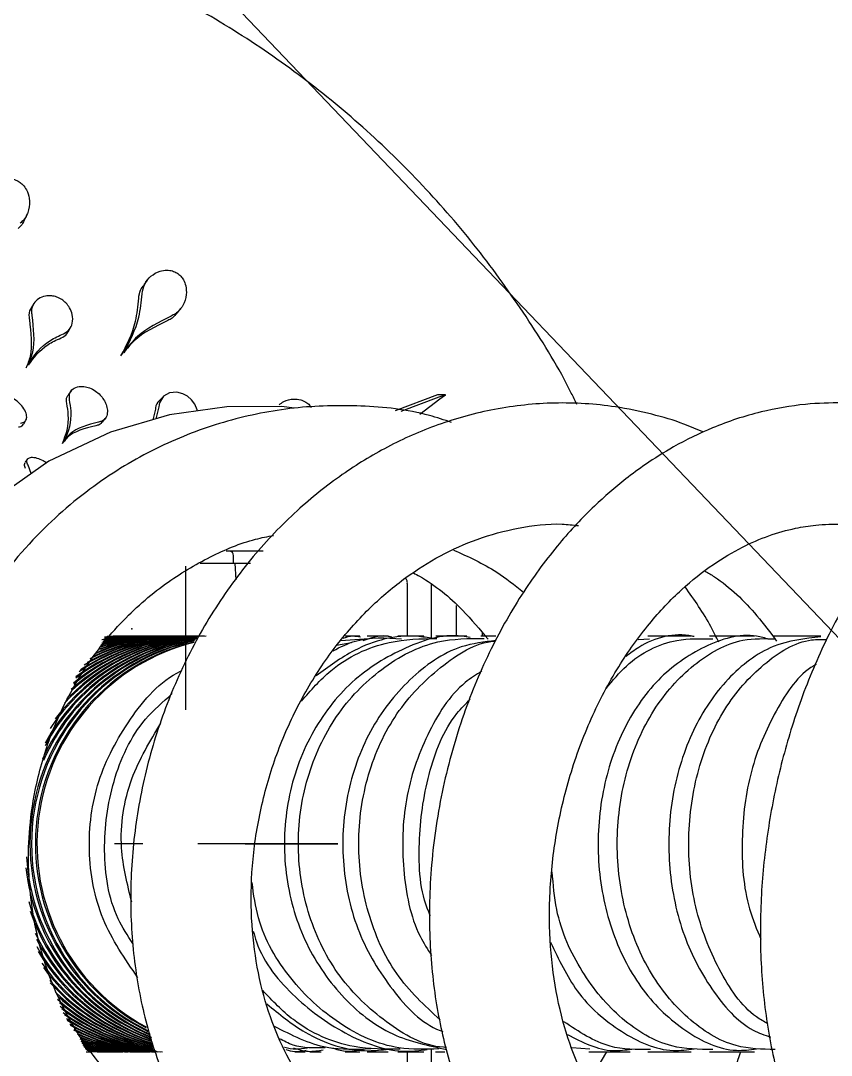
# Model space of a CAD drawing. Header units: millimetres. Extents: x 12325263 to 13848842, y -1463133 to 573208.
# Drawn here: x 12591083.12 to 12591118.41, y -825196.07 to -825151.03 of the extents above; entities that cross this region are included whole.
import ezdxf
from ezdxf.xclip import XClip

# ---------------------------------------------------------------- set-up
doc = ezdxf.new("R2010")
doc.units = ezdxf.units.MM
doc.header["$LTSCALE"] = 1000
doc.header["$XCLIPFRAME"] = 0
for name, color, linetype in [('fur202301', 252, 'Continuous'), ('WALL', 5, 'Continuous'), ('WALL-SHATCH', 8, 'Continuous'), ('建筑-楼板开洞', 251, 'Continuous')]:
    doc.layers.add(name, color=color, linetype=linetype)

# ---------------------------------------------------------------- blocks, each defined once
blk = doc.blocks.new('adgshg13-A$C7F010FC0')
at = {"layer": 'WALL-SHATCH'}
h = blk.add_hatch(color=256, dxfattribs=at)
h.dxf.hatch_style = 1
h.paths.add_polyline_path([(-60384.171, -16880.895), (-763.165, 197.479), (12587.619, -13153.304), (12587.619, -157996.02), (-162964.851, -188820.432), (-171262.381, -180522.901), (-171262.381, -31310.898), (-150707.191, -10755.708), (-131860.078, -7980.895), (-99162.381, -7980.895), (-99162.381, -4980.895), (-76620.428, -4980.895), (-70107.652, -16880.895)], flags=16)
h.paths.add_polyline_path([(-60091.229, -16380.895), (-646.877, 646.877), (12987.619, -12987.619), (12987.619, -158331.905), (-163100.584, -189250.384), (-171662.381, -180688.586), (-171662.381, -31145.213), (-150777.896, -10260.728), (-131896.687, -7480.895), (-99562.381, -7480.895), (-99562.381, -4580.895), (-76365.552, -4580.895), (-69907.506, -16380.895)])
blk = doc.blocks.new('A$C4C7A72D3')
at = {"layer": 'WALL', "color": 1}
blk.add_blockref('adgshg13-A$C7F010FC0', (210433.012, 205503.569), dxfattribs=at)
blk = doc.blocks.new('asdgag2019070515155847995')
at = {"color": 1}
for p, q in [((151.773, -379.371), (151.773, -381.414)), ((151.773, -382.249), (151.773, -384.21)), ((169.861, -384.211), (169.861, -382.249)), ((151.773, -385.012), (151.773, -386.895)), ((169.861, -386.895), (169.861, -385.013)), ((151.916, -387.32), (151.89, -386.825)), ((169.861, -389.467), (169.861, -387.664)), ((169.861, -388.702), (171.245, -389.529)), ((169.75, -389.423), (169.696, -390.211)), ((151.773, -393.524), (151.773, -394.177)), ((151.773, -394.096), (151.626, -394.096)), ((151.773, -394.786), (151.773, -396.136)), ((151.773, -395.227), (150.44, -395.227)), ((141.437, -395.955), (141.274, -395.711)), ((141.274, -395.711), (141.369, -395.998)), ((141.274, -395.711), (141.274, -396.055)), ((169.861, -396.138), (169.861, -395.736)), ((141.274, -396.055), (141.965, -397.893)), ((141.369, -395.998), (141.997, -397.653)), ((142.11, -396.825), (141.437, -395.955)), ((151.873, -396.314), (149.48, -396.314)), ((151.773, -396.656), (151.773, -397.786)), ((172.154, -396.314), (169.74, -396.314)), ((169.861, -397.784), (169.861, -396.656)), ((151.773, -397.368), (149.48, -397.368)), ((172.154, -397.368), (169.861, -397.368)), ((151.773, -398.21), (151.773, -399.112)), ((169.861, -399.113), (169.861, -398.21)), ((151.773, -399.44), (151.773, -400.084)), ((151.965, -400.265), (151.873, -399.045)), ((169.861, -400.084), (169.861, -399.441)), ((152.061, -399.797), (152.184, -400.451)), ((160.817, -400.401), (160.817, -402.014)), ((160.817, -402.379), (160.817, -400.401)), ((169.861, -401.621), (169.861, -401.124)), ((160.817, -401.59), (160.817, -406.486)), ((160.817, -402.77), (160.817, -402.014)), ((169.861, -402.256), (169.861, -401.816)), ((160.817, -402.163), (160.817, -403.69)), ((160.817, -402.379), (160.817, -402.163)), ((160.817, -402.538), (160.817, -402.681)), ((160.817, -402.538), (160.817, -403.279)), ((160.817, -403.04), (160.817, -402.681)), ((160.817, -404.437), (160.817, -402.77)), ((160.817, -403.279), (160.817, -403.04)), ((148.079, -403.653), (148.079, -405.262)), ((160.817, -403.69), (160.817, -404.437)), ((148.589, -404.863), (148.589, -404.203)), ((149.328, -404.819), (148.589, -404.863)), ((148.589, -404.933), (148.27, -404.933)), ((148.589, -406.383), (148.589, -404.863)), ((151.773, -406.197), (151.773, -406.365)), ((151.773, -406.435), (151.773, -406.603)), ((154.975, -407.009), (148.721, -407.009)), ((151.773, -406.672), (151.773, -406.84)), ((151.773, -406.91), (151.773, -407.078)), ((137.71, -407.385), (137.514, -407.234)), ((151.773, -407.148), (151.773, -407.315)), ((151.773, -407.385), (151.773, -407.553)), ((141.352, -408.004), (141.508, -408.159)), ((151.773, -407.623), (151.773, -407.79)), ((151.773, -407.86), (151.773, -408.028)), ((141.794, -408.193), (142.316, -408.325)), ((141.946, -408.344), (142.352, -408.445)), ((151.773, -408.098), (151.773, -408.265)), ((151.773, -408.335), (151.773, -408.503)), ((169.861, -408.503), (169.861, -408.335)), ((136.282, -408.698), (136.478, -408.848)), ((151.773, -408.573), (151.773, -408.74)), ((151.773, -408.81), (151.773, -408.978)), ((160.817, -408.886), (160.817, -410.114)), ((169.861, -408.74), (169.861, -408.573)), ((169.861, -408.978), (169.861, -408.81)), ((151.773, -409.048), (151.773, -409.215)), ((151.773, -409.285), (151.773, -409.453)), ((169.861, -409.215), (169.861, -409.048)), ((169.861, -409.453), (169.861, -409.285)), ((139.573, -409.841), (139.398, -409.707)), ((151.773, -409.523), (151.773, -409.691)), ((151.773, -409.76), (151.773, -409.928)), ((169.861, -409.691), (169.861, -409.523)), ((169.861, -409.928), (169.861, -409.76)), ((151.773, -409.998), (151.773, -410.166)), ((169.861, -410.166), (169.861, -409.998)), ((169.861, -410.403), (169.861, -410.235)), ((142.455, -410.643), (142.296, -410.521)), ((169.861, -410.641), (169.861, -410.473)), ((169.861, -410.878), (169.861, -410.711)), ((169.861, -411.353), (169.861, -411.186)), ((138.531, -412.139), (138.343, -412.031)), ((141.09, -412.004), (141.249, -412.126)), ((143.38, -412.381), (143.231, -412.266)), ((137.321, -413.647), (137.512, -413.757)), ((144.697, -413.745), (144.335, -413.884)), ((133.604, -414.003), (133.375, -413.909)), ((140.1, -413.972), (139.926, -413.872)), ((142.534, -414.07), (142.372, -413.976)), ((144.06, -413.903), (144.203, -414.012))]:
    blk.add_line(p, q, dxfattribs=at)
at = {"color": 1, "flags": 128}
for points in [[(141.847, -402.291), (141.772, -402.835), (141.784, -405.234), (142.141, -407.726), (142.892, -410.288), (144.158, -412.973), (146.052, -415.684), (148.63, -418.225), (151.824, -420.359), (154.974, -421.72), (157.796, -422.444), (160.277, -422.738), (162.787, -422.722), (165.403, -422.374), (168.205, -421.599), (171.074, -420.289), (173.947, -418.292), (175.381, -416.929), (176.746, -415.286), (177.976, -413.342), (178.982, -411.077), (179.648, -408.54), (179.9, -405.812), (179.9, -405.812)], [(141.968, -406.517), (141.923, -406.522), (141.678, -406.622), (141.482, -406.762), (141.322, -406.944), (141.218, -407.139), (141.153, -407.409), (141.187, -407.727), (141.328, -407.979), (141.613, -408.162), (141.794, -408.193), (141.794, -408.193)]]:
    blk.add_lwpolyline(points, dxfattribs=at)
at = {"color": 1}
blk.add_arc((148.27, -405.124), 0.191, 90, 180, dxfattribs=at)
for centre, start_param, end_param in [((160.817, -406.128), 3.141593, 3.834387), ((160.817, -406.197), 3.141593, 3.826633), ((160.817, -406.365), 3.141593, 3.78883), ((160.817, -406.435), 3.141593, 3.778577), ((160.817, -406.603), 3.141593, 3.736438), ((160.817, -405.96), 3.196537, 3.874688), ((160.817, -405.89), 3.208524, 3.879944), ((160.817, -405.722), 3.227033, 3.922743), ((160.817, -405.652), 3.250908, 3.968883), ((160.817, -405.485), 3.257528, 4.067094), ((160.817, -405.415), 3.277415, 4.122747), ((160.817, -405.247), 3.288024, 4.205424), ((160.817, -405.177), 3.290704, 4.220218), ((160.817, -405.01), 3.31852, 4.291689), ((160.817, -404.94), 3.327304, 4.298522), ((160.817, -404.772), 3.349016, 5.83708), ((160.817, -404.702), 3.356999, 5.830119), ((160.817, -404.465), 3.386695, 5.789963), ((160.817, -406.672), 3.141593, 3.718183), ((160.817, -406.84), 3.141593, 3.675259), ((160.817, -406.91), 3.141593, 3.651204), ((160.817, -407.078), 3.141593, 3.61408), ((160.817, -404.535), 3.379512, 5.7984), ((160.817, -407.148), 3.141593, 3.584225), ((160.817, -407.315), 3.141593, 3.552902), ((160.817, -407.385), 3.141593, 3.531244), ((160.817, -407.553), 3.141593, 3.502009), ((160.817, -407.623), 3.141593, 3.499101), ((160.817, -407.79), 3.141593, 3.471001), ((160.817, -407.86), 3.141593, 3.466957), ((160.817, -408.028), 3.141593, 3.439993), ((160.817, -408.098), 3.141593, 3.434814), ((160.817, -408.265), 3.141593, 3.408984), ((160.817, -408.335), 3.141593, 3.402671), ((160.817, -406.672), 5.579786, 6.083793), ((160.817, -406.84), 5.608, 6.103675), ((160.817, -406.91), 5.627698, 6.112119), ((160.817, -407.078), 5.658819, 6.132484), ((160.817, -407.148), 5.675611, 6.140445), ((160.817, -407.315), 5.709639, 6.160627), ((160.817, -407.385), 5.723523, 6.16877), ((160.817, -407.553), 5.760459, 6.2003), ((160.817, -407.623), 5.771436, 6.197096), ((160.817, -407.79), 5.811279, 6.213492), ((160.817, -407.86), 5.819348, 6.225421), ((160.817, -408.028), 5.862099, 6.283185), ((160.817, -408.098), 5.867261, 6.283185), ((160.817, -408.265), 5.899981, 6.283185), ((160.817, -408.335), 5.91404, 6.283185), ((160.817, -408.503), 3.141593, 3.377976), ((160.817, -408.573), 3.141593, 3.370527), ((160.817, -408.74), 3.141593, 3.346968), ((160.817, -408.81), 3.141593, 3.338384), ((160.817, -404.94), 4.775114, 5.870275), ((160.817, -405.01), 4.828152, 5.87576), ((160.817, -405.177), 4.992331, 5.902007), ((160.817, -405.247), 5.04169, 5.91384), ((160.817, -405.415), 5.156867, 5.930817), ((160.817, -405.485), 5.187827, 5.942165), ((160.817, -405.652), 5.22859, 5.959626), ((160.817, -405.722), 5.256594, 5.970491), ((160.817, -405.89), 5.324541, 5.988436), ((160.817, -405.96), 5.350133, 5.998817), ((160.817, -406.128), 5.430164, 6.017246), ((160.817, -406.197), 5.443673, 6.027142), ((160.817, -406.365), 5.50636, 6.046055), ((160.817, -406.435), 5.531873, 6.055468), ((160.817, -406.603), 5.55718, 6.074865), ((160.817, -408.503), 5.930446, 6.283185), ((160.817, -408.573), 5.945147, 6.283185), ((160.817, -408.74), 5.962059, 6.283185), ((160.817, -408.81), 5.976399, 6.283185), ((160.817, -408.978), 3.141593, 3.330739), ((160.817, -409.048), 3.141593, 3.30624), ((160.817, -409.215), 3.141593, 3.290704), ((160.817, -409.285), 3.141593, 3.274097), ((160.817, -408.978), 5.994512, 6.283185), ((160.817, -409.048), 6.007651, 6.283185), ((160.817, -409.215), 6.026964, 6.283185), ((160.817, -409.285), 6.038903, 6.283185), ((160.817, -409.453), 3.141593, 3.250908), ((160.817, -409.523), 3.141593, 3.241954), ((160.817, -409.691), 3.141593, 3.237685), ((160.817, -409.76), 3.141593, 3.20981), ((160.817, -409.453), 6.059417, 6.283185), ((160.817, -409.523), 6.070155, 6.283185), ((160.817, -409.76), 6.101407, 6.283185), ((160.817, -409.691), 6.107415, 6.283185), ((160.817, -409.928), 3.141593, 3.198106), ((160.817, -409.928), 6.120759, 6.283185), ((160.817, -409.998), 6.132659, 6.283185), ((160.817, -410.166), 6.160627, 6.283185), ((160.817, -410.235), 6.163911, 6.283185), ((160.817, -411.423), 3.019034, 3.0455), ((160.817, -410.473), 6.195163, 6.283185), ((160.817, -410.403), 6.2003, 6.283185), ((160.817, -410.711), 6.226415, 6.283185), ((160.817, -410.641), 6.239842, 6.283185)]:
    blk.add_ellipse(centre, major_axis=(9.044, 0), ratio=0.998356, start_param=start_param, end_param=end_param, dxfattribs=at)
for points, knots in [([(144.174, -358.022), (143.854, -358.485), (143.155, -359.497), (142.332, -361.262), (141.739, -363.336), (141.538, -365.684), (141.862, -368.175), (142.669, -370.437), (143.742, -372.337), (145.015, -374.034), (146.77, -375.828), (149.096, -377.597), (151.754, -379.105), (154.461, -380.249), (157.164, -381.085), (159.895, -381.658), (162.69, -381.98), (165.526, -382.035), (168.321, -381.801), (171.009, -381.265), (173.509, -380.417), (175.724, -379.265), (177.487, -377.885), (178.745, -376.401), (179.53, -374.925), (179.936, -373.521), (180.053, -372.164), (179.903, -370.745), (179.402, -369.211), (178.478, -367.63), (177.127, -366.188), (176.014, -365.232), (175.261, -364.828), (175.186, -364.788)], [0, 0, 0, 0, 0.024248, 0.053061, 0.085523, 0.121381, 0.16095, 0.199635, 0.22734, 0.254383, 0.289681, 0.330494, 0.369152, 0.405232, 0.438857, 0.472215, 0.506534, 0.541855, 0.57818, 0.615132, 0.652699, 0.690965, 0.729059, 0.763041, 0.792377, 0.818301, 0.842074, 0.86695, 0.896336, 0.928473, 0.961612, 0.99618, 1, 1, 1, 1]), ([(143.531, -371.875), (143.366, -372.147), (142.9, -372.92), (142.304, -374.417), (141.784, -376.34), (141.59, -378.271), (141.657, -380.15), (141.981, -382.05), (142.614, -383.978), (143.433, -385.654), (144.217, -386.905), (145.066, -388.06), (146.17, -389.336), (147.785, -390.848), (149.855, -392.377), (152.347, -393.796), (155.209, -394.993), (158.378, -395.887), (161.674, -396.381), (164.872, -396.455), (167.789, -396.159), (170.371, -395.569), (172.608, -394.751), (174.516, -393.755), (176.145, -392.602), (177.599, -391.21), (178.843, -389.499), (179.68, -387.582), (180.047, -385.618), (180.001, -383.768), (179.584, -381.926), (178.753, -380.14), (177.921, -378.828), (177.258, -378.191), (177.129, -378.067)], [0, 0, 0, 0, 0.01388, 0.039378, 0.071612, 0.102834, 0.127054, 0.156545, 0.189391, 0.216614, 0.237056, 0.251937, 0.277045, 0.307419, 0.342302, 0.379624, 0.419266, 0.461252, 0.504925, 0.546643, 0.585898, 0.622728, 0.65719, 0.689674, 0.720307, 0.751107, 0.787206, 0.825781, 0.859451, 0.890994, 0.922978, 0.956402, 0.991542, 1, 1, 1, 1]), ([(172.369, -380.739), (172.712, -381.039), (173.409, -381.649), (174.278, -382.867), (174.707, -384.015), (174.758, -385.091), (174.63, -385.912), (174.273, -386.807), (173.612, -387.758), (172.599, -388.717), (171.224, -389.6), (169.527, -390.337), (167.532, -390.879), (165.291, -391.181), (162.872, -391.204), (160.348, -390.925), (157.801, -390.326), (155.339, -389.414), (153.108, -388.236), (151.226, -386.891), (149.745, -385.487), (148.655, -384.118), (147.666, -382.453), (147.137, -380.947), (146.909, -379.505), (146.88, -378.375), (146.988, -377.215), (147.251, -376.479), (147.358, -376.179)], [0, 0, 0, 0, 0.035, 0.07101, 0.13522, 0.163847, 0.194847, 0.23131, 0.270459, 0.310307, 0.350811, 0.391881, 0.433483, 0.47557, 0.5183, 0.561789, 0.605967, 0.650768, 0.695257, 0.736916, 0.775585, 0.810997, 0.841955, 0.897415, 0.918365, 0.94571, 0.977902, 1, 1, 1, 1]), ([(148.937, -384.406), (149.019, -384.269), (149.519, -383.443), (150.548, -382.375), (151.613, -381.572), (151.986, -381.291)], [0, 0, 0, 0, 0.11437, 0.690402, 1, 1, 1, 1]), ([(174.656, -385.564), (174.555, -385.476), (173.907, -384.912), (172.424, -384.021), (170.913, -383.188), (169.971, -382.891), (169.861, -382.856)], [0, 0, 0, 0, 0.075137, 0.48639, 0.94007, 1, 1, 1, 1]), ([(152.038, -383.808), (151.809, -383.92), (150.962, -384.335), (150.191, -384.877), (149.628, -385.274)], [0, 0, 0, 0, 0.26956, 1, 1, 1, 1]), ([(142.897, -384.469), (142.774, -384.754), (142.459, -385.487), (142.08, -386.775), (141.696, -388.645), (141.554, -390.945), (141.828, -393.549), (142.5, -396), (143.478, -398.223), (144.73, -400.275), (146.312, -402.25), (148.298, -404.152), (150.657, -405.866), (153.301, -407.3), (156.146, -408.394), (159.113, -409.119), (162.112, -409.453), (165.056, -409.401), (167.855, -408.979), (170.38, -408.237), (172.541, -407.274), (174.425, -406.122), (176.203, -404.669), (177.831, -402.806), (179.015, -400.732), (179.698, -398.737), (180.016, -396.847), (180.029, -394.931), (179.734, -393.129), (179.224, -391.574), (178.811, -390.581), (178.495, -390.06), (178.427, -389.948)], [0, 0, 0, 0, 0.013566, 0.034943, 0.058934, 0.098142, 0.136731, 0.173952, 0.208454, 0.241154, 0.276338, 0.314444, 0.354319, 0.394514, 0.435046, 0.475894, 0.51645, 0.556564, 0.596271, 0.634668, 0.669498, 0.700751, 0.73488, 0.775775, 0.818164, 0.851593, 0.880283, 0.913237, 0.947778, 0.970778, 0.993743, 1, 1, 1, 1]), ([(151.793, -384.888), (151.786, -384.916), (151.599, -385.717), (151.879, -386.809), (152.521, -387.668), (152.656, -387.849)], [0, 0, 0, 0, 0.027817, 0.794791, 1, 1, 1, 1]), ([(169.759, -386.786), (169.767, -387.383), (169.784, -388.717), (168.993, -389.899), (168.556, -390.552)], [0, 0, 0, 0, 0.447457, 1, 1, 1, 1]), ([(174.391, -393.767), (174.401, -393.79), (174.781, -394.659), (174.846, -396.46), (174.121, -399.009), (172.253, -401.305), (169.804, -402.835), (167.43, -403.662), (165.41, -404.072), (163.208, -404.218), (160.88, -404.073), (158.508, -403.606), (156.194, -402.828), (154.038, -401.765), (152.115, -400.469), (150.496, -399.015), (149.216, -397.492), (148.231, -395.928), (147.494, -394.285), (147.027, -392.516), (146.836, -391.031), (146.935, -390.159), (146.962, -389.921)], [0, 0, 0, 0, 0.00232, 0.08549, 0.171548, 0.259452, 0.34503, 0.389339, 0.434732, 0.481352, 0.529174, 0.578132, 0.627149, 0.675496, 0.72313, 0.769428, 0.812353, 0.85187, 0.892404, 0.936344, 0.982664, 1, 1, 1, 1]), ([(148.024, -395.36), (148.313, -394.718), (148.794, -393.644), (149.551, -392.693), (149.854, -392.311)], [0, 0, 0, 0, 0.598724, 1, 1, 1, 1]), ([(151.961, -393.51), (152.023, -394.021), (152.187, -395.38), (153.571, -397.346), (155.819, -399.098), (158.676, -400.114), (161.756, -400.283), (164.761, -399.596), (167.213, -398.09), (168.67, -396.723), (168.964, -395.87), (168.977, -395.832)], [0, 0, 0, 0, 0.078669, 0.209429, 0.340181, 0.470921, 0.601653, 0.732381, 0.86311, 0.993846, 1, 1, 1, 1]), ([(168.469, -395.948), (167.847, -396.62), (166.601, -397.97), (163.847, -399.193), (160.807, -399.632), (157.76, -399.192), (155.03, -397.936), (153.072, -395.991), (152.04, -394.402), (151.99, -393.541), (151.989, -393.526)], [0, 0, 0, 0, 0.141833, 0.284448, 0.427062, 0.569674, 0.712286, 0.8549, 0.997515, 1, 1, 1, 1]), ([(149.02, -397.106), (149.067, -397.017), (149.483, -396.235), (150.42, -395.107), (151.47, -394.217), (151.898, -393.854)], [0, 0, 0, 0, 0.07093, 0.621338, 1, 1, 1, 1]), ([(169.675, -395.672), (169.674, -395.715), (169.642, -396.647), (168.634, -398.354), (166.703, -400.417), (163.995, -401.767), (160.958, -402.264), (157.9, -401.849), (155.164, -400.569), (153.098, -398.568), (151.885, -396.274), (151.874, -394.7), (151.869, -394.022)], [0, 0, 0, 0, 0.0055247, 0.1190825, 0.2326375, 0.3461886, 0.4597362, 0.5732817, 0.686827, 0.8003742, 0.9139247, 1, 1, 1, 1]), ([(153.292, -394.123), (153.449, -394.371), (154.071, -395.357), (156.02, -396.584), (158.85, -397.562), (161.923, -397.635), (164.328, -397.178), (165.402, -396.489), (165.676, -396.313)], [0, 0, 0, 0, 0.071795, 0.285504, 0.499208, 0.712908, 0.926605, 1, 1, 1, 1]), ([(151.833, -394.642), (151.812, -394.757), (151.628, -395.75), (152.263, -397.661), (153.752, -399.996), (156.137, -401.751), (159.023, -402.719), (162.117, -402.793), (165.068, -401.964), (167.517, -400.324), (169.247, -398.137), (169.598, -396.454), (169.765, -395.651)], [0, 0, 0, 0, 0.014489, 0.125116, 0.235739, 0.346353, 0.456959, 0.567557, 0.678153, 0.788751, 0.899354, 1, 1, 1, 1]), ([(163.942, -396.367), (163.888, -396.392), (162.95, -396.821), (160.741, -396.944), (157.776, -396.544), (155.563, -395.673), (154.718, -394.835), (154.518, -394.637)], [0, 0, 0, 0, 0.018246, 0.314885, 0.611523, 0.908161, 1, 1, 1, 1]), ([(142.472, -395.446), (142.364, -395.767), (141.931, -397.054), (141.704, -399.351), (141.761, -402.309), (142.343, -405.224), (143.39, -408.044), (144.99, -410.821), (147.247, -413.513), (150.185, -415.885), (153.531, -417.662), (156.753, -418.665), (159.558, -419.098), (162.063, -419.165), (164.425, -418.953), (166.865, -418.445), (169.484, -417.528), (172.236, -416.059), (174.866, -413.975), (177.05, -411.398), (178.556, -408.732), (179.476, -406.074), (179.899, -403.492), (179.94, -401.112), (179.681, -399.687), (179.563, -399.042)], [0, 0, 0, 0, 0.015214, 0.060977, 0.104986, 0.149309, 0.193678, 0.24012, 0.291901, 0.349755, 0.407596, 0.456922, 0.497367, 0.53196, 0.566718, 0.602097, 0.642973, 0.690731, 0.743898, 0.795877, 0.844688, 0.889455, 0.930669, 0.968591, 1, 1, 1, 1]), ([(151.883, -396.245), (151.841, -396.482), (151.637, -397.632), (152.141, -399.497), (153.103, -400.801), (153.5, -401.339)], [0, 0, 0, 0, 0.132178, 0.641928, 1, 1, 1, 1]), ([(154.601, -401.983), (154.134, -401.574), (152.934, -400.524), (151.926, -398.403), (151.886, -396.778), (151.869, -396.079)], [0, 0, 0, 0, 0.2663341, 0.6846968, 1, 1, 1, 1]), ([(169.74, -395.996), (169.759, -396.58), (169.807, -398.093), (168.734, -400.415), (166.764, -402.536), (164.546, -403.854), (163.021, -404.059), (162.502, -404.128)], [0, 0, 0, 0, 0.151611, 0.393021, 0.634424, 0.87582, 1, 1, 1, 1]), ([(164.619, -404.077), (164.772, -404.033), (165.894, -403.715), (167.596, -402.296), (169.241, -399.995), (169.962, -397.901), (169.795, -396.744), (169.761, -396.505)], [0, 0, 0, 0, 0.046228, 0.338802, 0.631393, 0.924008, 1, 1, 1, 1]), ([(149.48, -397.374), (149.467, -397.372), (149.408, -397.365), (149.321, -397.394), (149.261, -397.433), (149.238, -397.448)], [0, 0, 0, 0, 0.158386, 0.684003, 1, 1, 1, 1]), ([(152.408, -400.603), (152.246, -400.28), (151.777, -399.348), (151.841, -398.304), (151.883, -397.621)], [0, 0, 0, 0, 0.3455582, 1, 1, 1, 1]), ([(151.81, -398.052), (151.796, -398.121), (151.71, -398.541), (151.851, -398.959), (151.97, -399.308)], [0, 0, 0, 0, 0.165271, 1, 1, 1, 1]), ([(169.754, -397.679), (169.752, -398.352), (169.748, -399.983), (168.81, -402.138), (167.646, -403.24), (167.198, -403.663)], [0, 0, 0, 0, 0.302381, 0.731682, 1, 1, 1, 1]), ([(167.779, -403.493), (168.22, -402.954), (169.279, -401.66), (169.918, -399.717), (169.784, -398.478), (169.753, -398.189)], [0, 0, 0, 0, 0.353714, 0.849515, 1, 1, 1, 1]), ([(169.742, -398.965), (169.768, -399.604), (169.827, -401.076), (169.145, -402.402), (168.758, -403.152)], [0, 0, 0, 0, 0.433931, 1, 1, 1, 1]), ([(151.823, -399.416), (151.8, -399.522), (151.746, -399.78), (151.826, -400.033), (151.874, -400.183)], [0, 0, 0, 0, 0.408705, 1, 1, 1, 1]), ([(169.686, -400.665), (169.752, -400.467), (169.903, -400.015), (169.811, -399.545), (169.759, -399.282)], [0, 0, 0, 0, 0.4384367, 1, 1, 1, 1]), ([(169.692, -400.954), (169.703, -401.43), (169.721, -402.131), (169.398, -402.745), (169.294, -402.943)], [0, 0, 0, 0, 0.677862, 1, 1, 1, 1]), ([(169.689, -402.33), (169.759, -402.116), (169.899, -401.691), (169.815, -401.252), (169.773, -401.035)], [0, 0, 0, 0, 0.50359, 1, 1, 1, 1]), ([(141.702, -402.952), (141.649, -402.888), (141.506, -402.714), (141.436, -402.38), (141.465, -402.04), (141.568, -401.8), (141.692, -401.636), (141.789, -401.573), (141.825, -401.55)], [0, 0, 0, 0, 0.181165, 0.489367, 0.678558, 0.820678, 0.933477, 1, 1, 1, 1]), ([(169.71, -401.72), (169.752, -402.057), (169.795, -402.399), (169.672, -402.707), (169.671, -402.712)], [0, 0, 0, 0, 0.985718, 1, 1, 1, 1]), ([(169.764, -402.654), (169.802, -402.53), (169.889, -402.242), (169.826, -401.947), (169.79, -401.779)], [0, 0, 0, 0, 0.432862, 1, 1, 1, 1]), ([(173.642, -406.55), (173.335, -407.145), (172.672, -408.432), (171.226, -410.103), (169.377, -411.597), (167.356, -412.686), (165.462, -413.35), (163.687, -413.719), (161.999, -413.88), (160.265, -413.856), (158.306, -413.583), (155.991, -412.931), (153.515, -411.726), (151.234, -410.002), (149.486, -408.002), (148.304, -406.015), (147.618, -404.397), (147.436, -403.456), (147.385, -403.192)], [0, 0, 0, 0, 0.063745, 0.137779, 0.213474, 0.281742, 0.339746, 0.389304, 0.437461, 0.484243, 0.537359, 0.604896, 0.686093, 0.771126, 0.846192, 0.913377, 0.975753, 1, 1, 1, 1]), ([(136.869, -408.919), (136.722, -408.891), (136.426, -408.835), (136.09, -408.55), (135.887, -408.207), (135.828, -407.869), (135.861, -407.61), (135.954, -407.396), (136.094, -407.229), (136.289, -407.092), (136.568, -406.992), (136.967, -406.978), (137.4, -407.123), (137.706, -407.378), (137.809, -407.591), (137.84, -407.655)], [0, 0, 0, 0, 0.108637, 0.219395, 0.32845, 0.395395, 0.445683, 0.485596, 0.525651, 0.563113, 0.618508, 0.70153, 0.822656, 0.946579, 1, 1, 1, 1]), ([(137.696, -407.404), (137.781, -407.465), (137.926, -407.568), (138.001, -407.734), (138.032, -407.802)], [0, 0, 0, 0, 0.5882198, 1, 1, 1, 1]), ([(166.643, -409.097), (165.817, -409.666), (164.152, -410.813), (161.102, -411.369), (158.024, -410.974), (155.356, -409.524), (153.713, -408.149), (153.297, -407.228), (153.295, -407.223)], [0, 0, 0, 0, 0.197167, 0.397566, 0.597965, 0.798364, 0.998763, 1, 1, 1, 1]), ([(137.84, -407.655), (138.106, -408.187), (138.521, -409.018), (139.166, -409.525), (139.398, -409.707)], [0, 0, 0, 0, 0.6405333, 1, 1, 1, 1]), ([(138.032, -407.802), (138.293, -408.337), (138.668, -409.107), (139.257, -409.577), (139.436, -409.72)], [0, 0, 0, 0, 0.6948769, 1, 1, 1, 1]), ([(165.149, -409.323), (164.8, -409.549), (163.6, -410.326), (161.081, -410.693), (158.07, -410.29), (155.646, -409.185), (154.629, -408.013), (154.275, -407.605)], [0, 0, 0, 0, 0.104104, 0.357563, 0.611021, 0.864479, 1, 1, 1, 1]), ([(141.512, -408.155), (141.518, -408.163), (141.586, -408.267), (141.747, -408.325), (141.91, -408.34), (141.946, -408.344)], [0, 0, 0, 0, 0.063781, 0.792667, 1, 1, 1, 1]), ([(163.351, -409.368), (162.569, -409.562), (160.8, -410.002), (157.992, -409.568), (156.344, -408.571), (155.562, -408.098)], [0, 0, 0, 0, 0.294249, 0.665287, 1, 1, 1, 1]), ([(137.061, -409.066), (136.938, -409.05), (136.721, -409.021), (136.56, -408.89), (136.489, -408.833)], [0, 0, 0, 0, 0.563626, 1, 1, 1, 1]), ([(139.398, -409.707), (138.925, -409.45), (138.185, -409.049), (137.217, -408.953), (136.869, -408.919)], [0, 0, 0, 0, 0.640538, 1, 1, 1, 1]), ([(139.573, -409.841), (139.101, -409.586), (138.367, -409.189), (137.404, -409.098), (137.061, -409.066)], [0, 0, 0, 0, 0.643133, 1, 1, 1, 1]), ([(141.485, -412.078), (141.381, -412.084), (141.188, -412.094), (140.992, -411.934), (140.893, -411.696), (140.899, -411.41), (140.984, -411.138), (141.131, -410.893), (141.322, -410.693), (141.533, -410.546), (141.766, -410.448), (142.017, -410.412), (142.255, -410.469), (142.41, -410.612), (142.443, -410.759), (142.456, -410.814)], [0, 0, 0, 0, 0.104671, 0.195547, 0.296449, 0.373768, 0.437178, 0.500911, 0.557134, 0.612971, 0.675766, 0.750726, 0.840256, 0.940354, 1, 1, 1, 1]), ([(142.445, -410.655), (142.492, -410.691), (142.579, -410.757), (142.602, -410.879), (142.613, -410.935)], [0, 0, 0, 0, 0.545837, 1, 1, 1, 1]), ([(142.456, -410.814), (142.58, -411.287), (142.743, -411.905), (143.138, -412.197), (143.231, -412.266)], [0, 0, 0, 0, 0.765523, 1, 1, 1, 1]), ([(142.613, -410.935), (142.732, -411.412), (142.876, -411.988), (143.235, -412.263), (143.296, -412.31)], [0, 0, 0, 0, 0.828809, 1, 1, 1, 1]), ([(138.608, -412.338), (138.555, -412.246), (138.448, -412.064), (138.149, -411.933), (137.816, -411.929), (137.502, -412.047), (137.276, -412.214), (137.109, -412.414), (137.002, -412.633), (136.946, -412.883), (136.961, -413.168), (137.078, -413.445), (137.301, -413.663), (137.559, -413.753), (137.748, -413.726), (137.811, -413.718)], [0, 0, 0, 0, 0.098479, 0.1957088, 0.3073268, 0.3816918, 0.4398184, 0.4892342, 0.5387465, 0.5866527, 0.6537098, 0.7433953, 0.8352374, 0.9453601, 1, 1, 1, 1]), ([(143.231, -412.266), (142.853, -412.12), (142.359, -411.928), (141.651, -412.049), (141.485, -412.078)], [0, 0, 0, 0, 0.765145, 1, 1, 1, 1]), ([(138.794, -412.445), (138.745, -412.347), (138.68, -412.217), (138.554, -412.165), (138.523, -412.153)], [0, 0, 0, 0, 0.754288, 1, 1, 1, 1]), ([(139.926, -413.872), (139.548, -413.608), (139.018, -413.239), (138.699, -412.538), (138.608, -412.338)], [0, 0, 0, 0, 0.7143644, 1, 1, 1, 1]), ([(139.984, -413.864), (139.651, -413.629), (139.169, -413.289), (138.882, -412.644), (138.794, -412.445)], [0, 0, 0, 0, 0.6911402, 1, 1, 1, 1]), ([(141.642, -412.198), (141.535, -412.21), (141.382, -412.226), (141.288, -412.14), (141.259, -412.113)], [0, 0, 0, 0, 0.693268, 1, 1, 1, 1]), ([(143.38, -412.381), (143.004, -412.236), (142.512, -412.046), (141.807, -412.17), (141.642, -412.198)], [0, 0, 0, 0, 0.76637, 1, 1, 1, 1]), ([(144.335, -413.884), (144.273, -413.908), (144.148, -413.956), (144.029, -413.898), (143.973, -413.749), (144.005, -413.514), (144.094, -413.27), (144.193, -413.122), (144.227, -413.072)], [0, 0, 0, 0, 0.178485, 0.356786, 0.543007, 0.731107, 0.908678, 1, 1, 1, 1]), ([(133.189, -415.699), (133.038, -415.71), (132.734, -415.733), (132.33, -415.545), (132.041, -415.267), (131.892, -414.956), (131.855, -414.698), (131.89, -414.467), (131.981, -414.27), (132.135, -414.087), (132.381, -413.917), (132.766, -413.801), (133.228, -413.828), (133.594, -413.994), (133.752, -414.173), (133.799, -414.227)], [0, 0, 0, 0, 0.108637, 0.219395, 0.32845, 0.395395, 0.445683, 0.485596, 0.525651, 0.563113, 0.618508, 0.70153, 0.822656, 0.946579, 1, 1, 1, 1]), ([(137.515, -413.751), (137.525, -413.759), (137.622, -413.843), (137.797, -413.858), (137.96, -413.831), (137.996, -413.825)], [0, 0, 0, 0, 0.07707, 0.79561, 1, 1, 1, 1]), ([(137.811, -413.718), (138.378, -413.653), (139.171, -413.562), (139.758, -413.803), (139.926, -413.872)], [0, 0, 0, 0, 0.714656, 1, 1, 1, 1]), ([(137.996, -413.825), (138.562, -413.758), (139.351, -413.665), (139.934, -413.904), (140.1, -413.972)], [0, 0, 0, 0, 0.716417, 1, 1, 1, 1]), ([(133.595, -414.026), (133.692, -414.062), (133.859, -414.123), (133.975, -414.262), (134.023, -414.32)], [0, 0, 0, 0, 0.582495, 1, 1, 1, 1]), ([(142.505, -414.207), (142.487, -414.141), (142.452, -414.008), (142.294, -413.929), (142.075, -413.95), (141.826, -414.083), (141.595, -414.295), (141.414, -414.54), (141.287, -414.802), (141.218, -415.053), (141.204, -415.289), (141.252, -415.493), (141.372, -415.629), (141.534, -415.659), (141.66, -415.607), (141.708, -415.587)], [0, 0, 0, 0, 0.08588, 0.171606, 0.263059, 0.354641, 0.424296, 0.494216, 0.557553, 0.619915, 0.687434, 0.764042, 0.850534, 0.942861, 1, 1, 1, 1]), ([(142.666, -414.3), (142.652, -414.23), (142.63, -414.126), (142.552, -414.093), (142.527, -414.083)], [0, 0, 0, 0, 0.6754, 1, 1, 1, 1]), ([(144.476, -413.993), (144.413, -414.019), (144.299, -414.065), (144.236, -414.023), (144.209, -414.004)], [0, 0, 0, 0, 0.55986, 1, 1, 1, 1])]:
    blk.add_open_spline(points, degree=3, knots=knots, dxfattribs=at)
for points, knots in [([(168.643, -381.681), (168.549, -381.847), (168.07, -382.701), (166.317, -383.872), (163.627, -384.933), (160.545, -385.242), (157.519, -384.799), (154.84, -383.645), (152.911, -381.909), (151.903, -380.297), (151.916, -379.335), (151.919, -379.117)], [0, 0, 0, 0, 0.03215, 0.164849, 0.297548, 0.430247, 0.562945, 0.695644, 0.828343, 0.961042, 1, 1, 1, 1]), ([(151.799, -379.363), (151.877, -380.069), (152.038, -381.519), (153.528, -383.484), (155.783, -385.02), (158.629, -385.92), (161.711, -386.08), (164.711, -385.488), (167.207, -384.191), (168.789, -382.793), (169.135, -381.819), (169.225, -381.565)], [0, 0, 0, 0, 0.114179, 0.234657, 0.355134, 0.475607, 0.596077, 0.716547, 0.837016, 0.957488, 1, 1, 1, 1]), ([(153.001, -379.575), (153.02, -379.61), (153.398, -380.315), (154.987, -381.383), (157.586, -382.516), (160.629, -382.891), (163.227, -382.706), (164.533, -382.158), (164.963, -381.978)], [0, 0, 0, 0, 0.0112778, 0.2314678, 0.4516526, 0.6718322, 0.8920084, 1, 1, 1, 1]), ([(169.764, -381.357), (169.753, -381.93), (169.728, -383.272), (168.5, -385.227), (166.417, -386.935), (163.67, -388.019), (160.61, -388.359), (157.573, -387.916), (154.892, -386.739), (152.92, -384.962), (151.835, -383.054), (151.878, -381.803), (151.894, -381.32)], [0, 0, 0, 0, 0.079521, 0.186195, 0.2928689, 0.3995425, 0.5062159, 0.6128891, 0.7195623, 0.8262356, 0.9329093, 1, 1, 1, 1]), ([(151.906, -381.62), (151.855, -381.801), (151.592, -382.731), (152.135, -384.473), (153.537, -386.52), (155.841, -388.095), (158.685, -389.007), (161.775, -389.158), (164.752, -388.53), (167.302, -387.193), (169.057, -385.3), (169.904, -383.517), (169.775, -382.46), (169.739, -382.167)], [0, 0, 0, 0, 0.025113, 0.129003, 0.232893, 0.336781, 0.440666, 0.544549, 0.648431, 0.752314, 0.856198, 0.960084, 1, 1, 1, 1]), ([(154.049, -388.711), (153.706, -388.429), (152.667, -387.574), (151.853, -385.906), (151.879, -384.596), (151.889, -384.072)], [0, 0, 0, 0, 0.228176, 0.691398, 1, 1, 1, 1]), ([(169.766, -384.072), (169.761, -384.674), (169.748, -386.067), (168.534, -388.103), (166.46, -389.84), (164.153, -390.894), (162.586, -391.017), (162.032, -391.061)], [0, 0, 0, 0, 0.176659, 0.4087935, 0.6409277, 0.8730612, 1, 1, 1, 1]), ([(165.096, -391.135), (165.841, -390.781), (167.459, -390.013), (169.074, -388.1), (169.916, -386.274), (169.777, -385.185), (169.738, -384.882)], [0, 0, 0, 0, 0.263489, 0.572202, 0.880923, 1, 1, 1, 1]), ([(169.113, -390.402), (169.449, -389.749), (169.919, -388.835), (169.784, -387.871), (169.746, -387.597)], [0, 0, 0, 0, 0.714933, 1, 1, 1, 1]), ([(141.688, -389.994), (141.522, -390.072), (140.258, -390.667), (138.035, -392.05), (135.059, -394.142), (132.291, -396.511), (129.736, -399.105), (127.418, -401.913), (125.353, -404.911), (123.557, -408.078), (122.043, -411.388), (120.824, -414.817), (119.908, -418.339), (119.302, -421.928), (119.011, -425.555), (119.038, -429.194), (119.381, -432.816), (120.038, -436.395), (121.004, -439.904), (122.272, -443.315), (123.833, -446.603), (125.674, -449.743), (127.781, -452.711), (130.139, -455.484), (132.73, -458.043), (135.533, -460.366), (138.529, -462.437), (141.693, -464.24), (145.003, -465.761), (148.432, -466.989), (151.956, -467.914), (155.546, -468.529), (159.177, -468.83), (162.821, -468.814), (166.449, -468.482), (170.034, -467.835), (173.55, -466.879), (176.969, -465.622), (180.266, -464.072), (183.415, -462.241), (186.392, -460.144), (189.176, -457.795), (191.744, -455.214), (194.078, -452.419), (196.159, -449.433), (197.973, -446.276), (199.504, -442.974), (200.742, -439.552), (201.678, -436.035), (202.303, -432.45), (202.614, -428.824), (202.608, -425.185), (202.285, -421.561), (201.648, -417.978), (200.7, -414.464), (199.451, -411.046), (197.909, -407.75), (196.085, -404.6), (193.994, -401.62), (191.651, -398.834), (189.074, -396.262), (186.285, -393.92), (183.295, -391.846), (180.783, -390.344), (179.228, -389.639), (178.777, -389.435)], [0, 0, 0, 0, 0.002464, 0.018712, 0.034959, 0.051206, 0.067452, 0.083698, 0.099943, 0.116187, 0.132431, 0.148674, 0.164917, 0.181159, 0.197401, 0.213642, 0.229884, 0.246125, 0.262366, 0.278608, 0.29485, 0.311092, 0.327334, 0.343577, 0.359821, 0.376065, 0.39231, 0.408556, 0.424802, 0.441049, 0.457296, 0.473544, 0.489792, 0.506041, 0.52229, 0.538538, 0.554787, 0.571035, 0.587284, 0.603532, 0.619779, 0.636026, 0.652272, 0.668518, 0.684763, 0.701007, 0.717251, 0.733494, 0.749737, 0.765979, 0.782221, 0.798462, 0.814704, 0.830945, 0.847186, 0.863428, 0.87967, 0.895912, 0.912154, 0.928397, 0.944641, 0.960885, 0.97713, 0.993376, 1, 1, 1, 1])]:
    blk.add_open_spline(points, degree=3, knots=knots)
blk.add_point((151.455, -409.359), dxfattribs=at)
blk = doc.blocks.new('asdgag2019061010022327052')
at = {"color": 1, "lineweight": 0}
blk.add_line((898.008, -272.429), (1212.327, -572.399), dxfattribs=at)
blk = doc.blocks.new('sdfgsdffhg')
at = {"layer": 'fur202301', "xscale": -1, "rotation": 270}
blk.add_blockref('asdgag2019061010022327052', (10413.423, 47869.648, 0), dxfattribs=at)
at = {"layer": 'fur202301', "rotation": 270}
blk.add_blockref('asdgag2019070515155847995', (10413.424, 49030.754, 0), dxfattribs=at)

msp = doc.modelspace()

# ---------------------------------------------------------------- block references
ref = msp.add_blockref('A$C4C7A72D3', (12385714.853, -906209.521), dxfattribs=dict(rotation=350.041249254255))
XClip(ref).set_block_clipping_path([(223442.8584877662, 85923.1187333744), (220542.7961432356, 85923.1422391906), (220542.8579492103, 89292.823275506), (211526.9150355905, 89292.8101311298), (210631.4331447985, 94392.8080583527), (206113.3685902953, 94392.8025418455), (206001.4315187763, 95030.3127344656), (204376.2826588508, 94744.9613686837), (203364.4570056833, 100506.9030052917), (197947.3947122637, 99555.7482674252), (192482.3428474721, 130679.4765393781), (190118.7804593667, 130264.4504016289), (191623.4071957469, 121695.6427078634), (177046.6486519482, 119136.2011700841), (175707.6223907359, 126760.8483765714), (173902.988371335, 128026.4039125028), (169528.3854461554, 127258.2903269802), (169070.0967394859, 129868.3614864857), (163308.2517458182, 128856.6693391807), (163766.52659606, 126246.6171700556), (159679.1795131005, 125528.9180921423), (170669.6888374612, 62935.797914044), (167222.1989369914, 62330.4650948944), (167939.7759490944, 58243.6808593175), (171386.9528796654, 58848.2912487988), (172857.0656793863, 50477.0032648193), (165962.5026008021, 49266.4230898353), (168037.7813034765, 37447.1796448426), (140649.9584970828, 32638.2390106404), (115387.9799239188, 28202.5781787895), (95598.7254695911, 140907.4332163476), (226939.476109907, 163968.8668500402), (240128.6952811591, 88852.8973128139)])

# ---------------------------------------------------------------- next in the draw order: hatches: boundary and pattern name
at = {"layer": '建筑-楼板开洞'}
h = msp.add_hatch(dxfattribs=at)
h.set_pattern_fill('DASH', color=256, scale=500)
h.set_pattern_definition([(0, (0, 0), (476.25, 476.25), [476.25, -476.25])])
h.paths.add_polyline_path([(12597696.741, -842386.786), (12590696.811, -842386.901), (12590697.067, -843986.786), (12595796.811, -843986.852), (12595797.067, -849736.852), (12588796.811, -849736.786), (12588796.811, -851936.786), (12564896.811, -851936.786), (12564896.811, -816186.786), (12568846.811, -816186.786), (12568846.811, -816040), (12568846.811, -807536.786), (12574696.829, -807536.802), (12574696.771, -810386.786), (12575896.811, -810386.786), (12579055.235, -810386.784), (12580496.915, -811828.207), (12580696.915, -819086.85), (12595696.917, -819086.721), (12595696.898, -812786.786), (12597696.659, -812786.786)])

# ---------------------------------------------------------------- next in the draw order: block references
msp.add_blockref('sdfgsdffhg', (12581083.899, -874056.804, 0))

doc.saveas('drawing.dxf')
